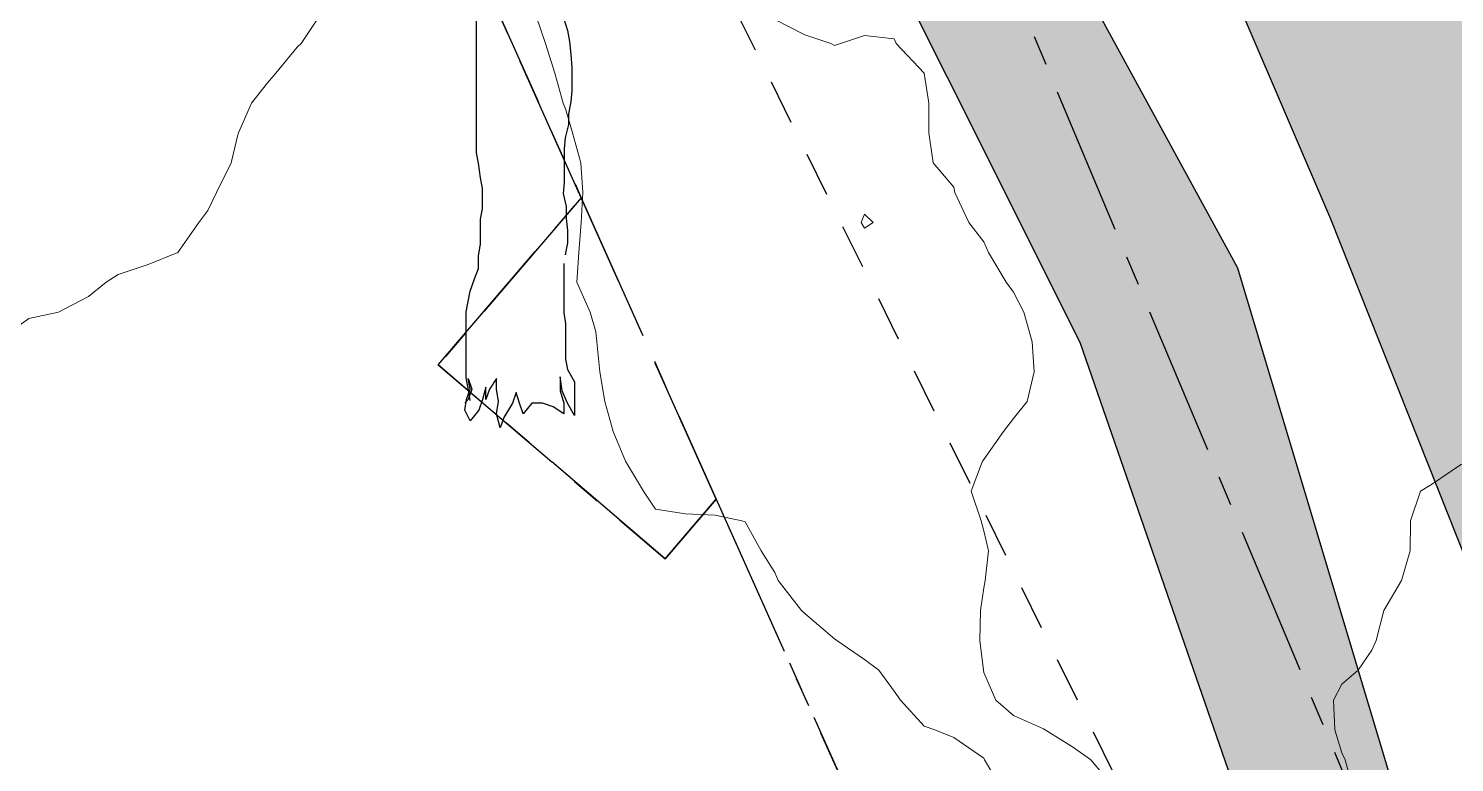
# Model space of a CAD drawing. Header units: centimetres. Extents: x 0 to 642158, y -847 to 649707.
# Drawn here: x 617024.75 to 617048.64, y 620845.7 to 620858 of the extents above; entities that cross this region are included whole.
import ezdxf

# ---------------------------------------------------------------- set-up
doc = ezdxf.new("R2010")
doc.units = ezdxf.units.CM
doc.header["$MEASUREMENT"] = 0
doc.linetypes.add('CENTERX2', pattern=[4, 2.5, -0.5, 0.5, -0.5])
doc.linetypes.add('JIS_02_0.7', pattern=[1.35, 0.75, -0.6])
doc.layers.add('MEV_schema paysager_Ha', color=7, linetype='Continuous', lineweight=25, transparency=0.13)
for name, color, linetype, lineweight in [('MEV_vegetal_V', 7, 'Continuous', 25), ('WAL_parcellaire agricole', 7, 'JIS_02_0.7', 25), ('WAL_topographie 0.5', 253, 'Continuous', 20)]:
    doc.layers.add(name, color=color, linetype=linetype, lineweight=lineweight)
doc.layers.add('SPW_parcellaire cadastral', color=7, linetype='CENTERX2', lineweight=25, true_color=0xff0542)
picture_1 = doc.add_image_def('image2.png', size_in_pixel=(6614, 11023))

# ---------------------------------------------------------------- blocks, each defined once
blk = doc.blocks.new('chataignier')
at = {"layer": 'MEV_vegetal_V'}
for points in [[(-1.534, 0.413), (-1.576, 0.668), (-1.619, 0.88), (-1.619, 2.241), (-1.534, 2.666), (-1.449, 2.921), (-1.364, 3.133), (-1.364, 3.388), (-1.321, 3.644), (-1.321, 4.154), (-1.279, 4.366), (-1.279, 4.791), (-1.321, 5.004), (-1.364, 5.302), (-1.406, 5.514), (-1.406, 8.66)], [(0.399, 8.259), (0.467, 8.034), (0.512, 7.809), (0.535, 7.539), (0.557, 7.268), (0.557, 6.796), (0.535, 6.57), (0.489, 6.323), (0.489, 6.098), (0.422, 5.827), (0.399, 5.602), (0.399, 4.904), (0.377, 4.679), (0.444, 4.409), (0.444, 4.161), (0.467, 3.914), (0.467, 3.666), (0.422, 3.418)], [(0.394, 3.237), (0.394, 2.218), (0.431, 1.999), (0.431, 1.27), (0.467, 1.052), (0.613, 0.797), (0.613, 0.105), (0.467, 0.36), (0.358, 0.615), (0.321, 0.906), (0.321, 0.615), (0.394, 0.36), (0.394, 0.141), (0.176, 0.287), (-0.043, 0.36), (-0.262, 0.36), (-0.444, 0.141), (-0.517, 0.36), (-0.589, 0.578), (-0.662, 0.36), (-0.845, 0.068), (-0.918, -0.15), (-0.99, 0.141), (-0.954, 0.396), (-0.99, 0.651), (-0.99, 0.87), (-1.136, 0.651), (-1.209, 0.433), (-1.209, 0.688), (-1.282, 0.433), (-1.355, 0.214), (-1.537, -0.004), (-1.646, 0.214), (-1.61, 0.433), (-1.537, 0.651), (-1.573, 0.87), (-1.5, 0.651), (-1.573, 0.433), (-1.646, 0.36)]]:
    blk.add_lwpolyline(points, dxfattribs=at)
blk = doc.blocks.new('legende vegetal')
at = {"layer": 'MEV_vegetal_V', "xscale": 0.813380367051966, "yscale": 0.813380367051966, "zscale": 0.813380367051966}
blk.add_blockref('chataignier', (617033.296, 620851.237), dxfattribs=at)

msp = doc.modelspace()

# ---------------------------------------------------------------- hatches: boundary and pattern name
at = {"layer": 'MEV_schema paysager_Ha', "true_color": 0xffffff, "transparency": 33554687}
h = msp.add_hatch(color=7, dxfattribs=at)
h.dxf.hatch_style = 1
h.paths.add_polyline_path([(617076.957, 620775.289), (617077.201, 620777.105), (617077.126, 620779.957), (617075.099, 620784.986), (617072.172, 620790.466), (617067.368, 620798.797), (617064.065, 620804.577), (617056.243, 620818.296), (617050.046, 620830.95), (617047.611, 620836.834), (617045.379, 620844.037), (617042.362, 620852.742), (617037.909, 620861.649), (617028.342, 620880.123), (617020.095, 620896.123), (617010.198, 620916.411), (617002.446, 620933.73), (616993.044, 620956.493), (616983.642, 620978.596), (616973.25, 621002.678), (616968.962, 621012.244), (616965.663, 621021.976), (616955.436, 621040.45), (616945.21, 621059.419), (616940.921, 621068.986), (616935.478, 621077.398), (616927.231, 621088.119), (616919.756, 621098.032), (616908.594, 621115.419), (616899.05, 621136.883), (616888.424, 621173.846), (616877.62, 621211.722), (616864.401, 621250.858), (616862.596, 621274.031), (616860.047, 621301.222), (616858.914, 621326.713), (616859.197, 621346.539), (616860.896, 621376.279), (616861.463, 621404.886), (616860.613, 621429.244), (616859.48, 621444.822), (616854.948, 621465.215), (616849, 621490.706), (616837.671, 621532.058), (616829.74, 621571.711), (616822.943, 621588.705), (616820.394, 621592.954), (616812.463, 621606.549), (616808.781, 621634.306), (616806.798, 621652.15), (616807.931, 621670.56), (616809.064, 621685.289), (616812.18, 621684.156), (616809.914, 621652.433), (616812.18, 621634.873), (616813.879, 621615.896), (616816.995, 621605.7), (616822.943, 621593.52), (616829.174, 621581.341), (616832.006, 621572.561), (616837.954, 621544.521), (616851.266, 621492.689), (616857.498, 621468.614), (616860.896, 621451.903), (616862.879, 621435.758), (616864.295, 621409.984), (616863.729, 621378.545), (616862.029, 621341.724), (616862.313, 621319.632), (616865.428, 621273.181), (616866.561, 621255.621), (616870.995, 621241.549), (616880.863, 621212.431), (616888.067, 621186.88), (616893.901, 621167.537), (616903.21, 621136.7), (616913.794, 621113.645), (616922.701, 621099.354), (616933.688, 621085.113), (616938.674, 621078.225), (616946.15, 621064.154), (616956.913, 621043.761), (616966.26, 621026.766), (616969.942, 621016.853), (616981.555, 620991.079), (616995.15, 620956.807), (617005.346, 620932.732), (617016.676, 620908.941), (617026.306, 620890.247), (617038.202, 620866.455), (617044.999, 620853.993), (617049.248, 620839.831), (617054.346, 620826.519), (617065.959, 620806.409), (617077.565, 620785.227), (617080.472, 620780.563), (617081.622, 620779.211), (617083.041, 620778.332)])
at = {"layer": 'MEV_schema paysager_Ha', "transparency": 33554687}
h = msp.add_hatch(dxfattribs=at)
h.set_pattern_fill('AR-CONC', color=256, angle=180)
h.set_pattern_definition([(230, (-1675.227, 123.2765), (-7.172601826, 0.62752135), [0.75, -8.25]), (175, (-1675.227, 123.2765), (1.387513336, -7.52192134), [0.6, -6.6]), (280.4514445, (-1675.8244, 123.329), (-5.78508847, -6.89439991), [0.63740192, -7.01142112]), (226.1842, (-1675.227, 121.2765), (-10.67241331, 1.65519281), [1.125, -12.375]), (276.6356355, (-1676.116, 121.414), (-9.34661946, -9.74118601), [0.95610342, -10.5171376]), (171.184164, (-1675.227, 121.277), (-9.34661945, -9.741186), [0.9, -9.90000001]), (201, (-1676.227, 121.7765), (-5.96907052, 4.026188907), [0.75, -8.25]), (146, (-1676.227, 121.7765), (-2.43315332, -7.25150045), [0.6, -6.6]), (251.4514447, (-1676.724, 122.112), (-8.40222377, -3.22531153), [0.6374019, -7.01142112]), (217.5, (-1675.2267, 123.2765), (-0.121598553, -3.328938538), [0, -6.52, 0, -6.7, 0, -6.625]), (187.5, (-1675.2267, 123.2765), (-2.630695374, -3.944117119), [0, -3.82, 0, -6.37, 0, -2.525]), (147.5, (-1672.9967, 123.2765), (-5.338224362, 0.225548717), [0, -2.5, 0, -7.8, 0, -10.35]), (137.5, (-1671.9967, 123.2765), (-5.831861693, -1.001049823), [0, -3.25, 0, -5.18, 0, -7.35])])
edge = h.paths.add_edge_path()
edge.add_line((617121.976, 620796.785), (617116.058, 620796.437))
edge.add_line((617116.058, 620796.437), (617105.963, 620797.481))
edge.add_line((617105.963, 620797.481), (617097.26, 620799.569))
edge.add_line((617097.26, 620799.569), (617084.032, 620804.675))
edge.add_line((617084.032, 620804.675), (617074.517, 620808.156))
edge.add_line((617074.517, 620808.156), (617071.268, 620810.361))
edge.add_line((617071.268, 620810.361), (617068.035, 620815.249))
edge.add_line((617068.035, 620815.249), (617064.74, 620822.031))
edge.add_line((617064.74, 620822.031), (617058.58, 620835.061))
edge.add_line((617058.58, 620835.061), (617054.406, 620845.682))
edge.add_line((617054.406, 620845.682), (617050.113, 620855.788))
edge.add_line((617050.113, 620855.788), (617045.999, 620866.351))
edge.add_line((617045.999, 620866.351), (617039.9, 620880.234))
edge.add_line((617039.9, 620880.234), (617033.652, 620896.308))
edge.add_line((617033.652, 620896.308), (617025.229, 620915.529))
edge.add_line((617025.229, 620915.529), (617016.633, 620934.812))
edge.add_line((617016.633, 620934.812), (617010.519, 620947.98))
edge.add_line((617010.519, 620947.98), (617007.218, 620955.828))
edge.add_line((617007.218, 620955.828), (617006.52, 620959.235))
edge.add_line((617006.52, 620959.235), (617008.724, 620965.501))
edge.add_line((617008.724, 620965.501), (617011.045, 620971.651))
edge.add_line((617011.045, 620971.651), (617007.564, 620972.231))
edge.add_line((617007.564, 620972.231), (617005.823, 620968.054))
edge.add_line((617005.823, 620968.054), (617003.516, 620963.511))
edge.add_arc((617021.194, 620957.62), 18.633, 161.5689, 193.1272)
edge.add_line((617003.047, 620953.388), (617005.585, 620947.723))
edge.add_line((617005.585, 620947.723), (617013.167, 620930.996))
edge.add_line((617013.167, 620930.996), (617022.942, 620907.238))
edge.add_line((617022.942, 620907.238), (617027.498, 620897.228))
edge.add_line((617027.498, 620897.228), (617030.865, 620889.78))
edge.add_line((617030.865, 620889.78), (617036.107, 620876.701))
edge.add_line((617036.107, 620876.701), (617043.655, 620861.585))
edge.add_line((617043.655, 620861.585), (617046.557, 620854.81))
edge.add_line((617046.557, 620854.81), (617048.998, 620848.669))
edge.add_line((617048.998, 620848.669), (617052.461, 620839.281))
edge.add_line((617052.461, 620839.281), (617057.299, 620827.332))
edge.add_line((617057.299, 620827.332), (617062.853, 620815.779))
edge.add_line((617062.853, 620815.779), (617071.7, 620800.2))
edge.add_line((617071.7, 620800.2), (617077.519, 620790.622))
edge.add_line((617077.519, 620790.622), (617081.641, 620781.651))
edge.add_line((617081.641, 620781.651), (617084.066, 620779.105))
edge.add_line((617084.066, 620779.105), (617105.15, 620789.126))
edge.add_line((617105.15, 620789.126), (617121.976, 620796.785))

# ---------------------------------------------------------------- linework, layer by layer
for points in [[(616893.901, 621167.537), (616903.21, 621136.7), (616913.794, 621113.645), (616922.701, 621099.354), (616933.688, 621085.113), (616938.674, 621078.225), (616946.15, 621064.154), (616956.913, 621043.761), (616966.26, 621026.766), (616969.942, 621016.853), (616981.555, 620991.079), (616995.15, 620956.807), (617005.346, 620932.732), (617016.676, 620908.941), (617026.306, 620890.247), (617038.202, 620866.455), (617044.999, 620853.993), (617049.248, 620839.831), (617054.346, 620826.519), (617065.959, 620806.409), (617077.565, 620785.227)], [(617072.172, 620790.466), (617067.368, 620798.797), (617064.065, 620804.577), (617056.243, 620818.296), (617050.046, 620830.95), (617047.611, 620836.834), (617045.379, 620844.037), (617042.362, 620852.742), (617037.909, 620861.649), (617028.342, 620880.123), (617020.095, 620896.123), (617010.198, 620916.411), (617002.446, 620933.73), (616993.044, 620956.493)], [(617005.585, 620947.723), (617013.167, 620930.996), (617022.942, 620907.238), (617027.498, 620897.228), (617030.865, 620889.78), (617036.107, 620876.701), (617043.655, 620861.585), (617046.557, 620854.81), (617048.998, 620848.669), (617052.461, 620839.281), (617057.299, 620827.332), (617062.853, 620815.779), (617071.7, 620800.2), (617077.519, 620790.622)]]:
    msp.add_lwpolyline(points)
at = {"layer": 'SPW_parcellaire cadastral'}
for points in [[(617069.693, 620775.462), (617042.312, 620836.61), (617036.267, 620850.114), (617034.006, 620855.163), (617017.558, 620891.904), (616974.006, 620989.185), (616961.91, 621014.447), (616950.392, 621034.719), (616936.965, 621054.591), (616923.841, 621069.865), (616923.568, 621072.35), (616921.936, 621074.869), (616902.276, 621105.214), (616875.163, 621136.929), (616841.151, 621171.07), (616825.651, 621183.795), (616803.88, 621199.445), (616783.079, 621216.904), (616753.119, 621246.609), (616755.27, 621248.854), (616758.203, 621251.915), (616759.547, 621253.317)], [(616890.69, 621210.508), (616901.351, 621171.858), (616917.917, 621128.693), (616934.422, 621099.917), (616956.278, 621063.795), (616966.005, 621047.649), (616972.661, 621033.385), (616986.247, 620994.34), (616997.161, 620964.756), (617007.16, 620943.302), (617040.432, 620860.63), (617055.251, 620825.321), (617059.419, 620816.807), (617066.122, 620806.324), (617073.9, 620794.216)], [(616880.187, 621061.203), (616967.384, 620874.284), (617017.558, 620891.904), (617034.006, 620855.163), (617031.612, 620852.364), (617035.411, 620849.114), (617036.267, 620850.114), (617042.312, 620836.61), (616919.509, 620750.616)], [(617034.006, 620855.163), (617036.267, 620850.114), (617035.411, 620849.114), (617031.612, 620852.364), (617034.006, 620855.163)]]:
    msp.add_lwpolyline(points, dxfattribs=at)
at = {"layer": 'WAL_parcellaire agricole'}
msp.add_lwpolyline([(616881.452, 621057.429), (616882.032, 621056.075), (616966.956, 620874.471), (617019.204, 620893.394), (617054.586, 620821.986), (617070.287, 620792.592)], dxfattribs=at)
at = {"layer": 'WAL_topographie 0.5'}
for points in [[(617029.65, 620858.25), (617029.313, 620857.75), (617029.25, 620857.687), (617028.888, 620857.25), (617028.75, 620857.09), (617028.484, 620856.75), (617028.264, 620856.25), (617028.25, 620856.194), (617028.139, 620855.75), (617027.896, 620855.25), (617027.75, 620854.95), (617027.602, 620854.75), (617027.25, 620854.25), (617027.25, 620854.25), (617026.75, 620854.046), (617026.25, 620853.881), (617026.05, 620853.75), (617025.75, 620853.513), (617025.25, 620853.25), (617025.25, 620853.25), (617024.75, 620853.141), (617024.25, 620852.781)], [(617041.06, 620845.25), (617040.763, 620845.75), (617040.75, 620845.778), (617040.25, 620846.12), (617039.929, 620846.25), (617039.75, 620846.313), (617039.352, 620846.75), (617039.25, 620846.9), (617038.991, 620847.25), (617038.75, 620847.429), (617038.289, 620847.75), (617038.25, 620847.775), (617037.75, 620848.198), (617037.697, 620848.25), (617037.304, 620848.75), (617037.25, 620848.889), (617037.018, 620849.25), (617036.75, 620849.734), (617036.694, 620849.75), (617036.25, 620849.848), (617035.75, 620849.871), (617035.25, 620849.95), (617035.048, 620850.25), (617034.75, 620850.75), (617034.75, 620850.75), (617034.542, 620851.25), (617034.404, 620851.75), (617034.316, 620852.25), (617034.267, 620852.75), (617034.25, 620852.917), (617034.155, 620853.25), (617033.934, 620853.75), (617033.967, 620854.25), (617034.004, 620854.75), (617034.032, 620855.25), (617033.999, 620855.75), (617033.862, 620856.25), (617033.75, 620856.635), (617033.706, 620856.75), (617033.566, 620857.25), (617033.407, 620857.75), (617033.25, 620858.206)], [(617037.25, 620858.15), (617037.75, 620857.896), (617038.188, 620857.75), (617038.25, 620857.714), (617038.35, 620857.75), (617038.75, 620857.883), (617039.25, 620857.827), (617039.282, 620857.75), (617039.75, 620857.25), (617039.75, 620857.25), (617039.829, 620856.75), (617039.831, 620856.25), (617039.904, 620855.75), (617040.25, 620855.341), (617040.266, 620855.25), (617040.5, 620854.75), (617040.75, 620854.429), (617040.829, 620854.25), (617041.125, 620853.75), (617041.25, 620853.581), (617041.418, 620853.25), (617041.561, 620852.75), (617041.591, 620852.25), (617041.474, 620851.75), (617041.25, 620851.464), (617041.082, 620851.25), (617040.75, 620850.777), (617040.73, 620850.75), (617040.541, 620850.25), (617040.705, 620849.75), (617040.75, 620849.583), (617040.828, 620849.25), (617040.771, 620848.75), (617040.75, 620848.631), (617040.693, 620848.25), (617040.682, 620847.75), (617040.744, 620847.25), (617040.75, 620847.212), (617040.95, 620846.75), (617041.25, 620846.493), (617041.75, 620846.268), (617041.778, 620846.25), (617042.25, 620845.952), (617042.545, 620845.75), (617042.75, 620845.5)], [(617038.75, 620854.657), (617038.897, 620854.75), (617038.75, 620854.889), (617038.693, 620854.75), (617038.75, 620854.657)], [(617048.75, 620850.702), (617048.25, 620850.361), (617048.068, 620850.25), (617047.9, 620849.75), (617047.895, 620849.25), (617047.75, 620848.75), (617047.75, 620848.75), (617047.45, 620848.25), (617047.325, 620847.75), (617047.25, 620847.583), (617047.019, 620847.25), (617046.75, 620847.016), (617046.607, 620846.75), (617046.628, 620846.25), (617046.75, 620845.865), (617046.802, 620845.75), (617046.939, 620845.25)]]:
    msp.add_lwpolyline(points, dxfattribs=at)

# ---------------------------------------------------------------- block references
at = {"layer": 'MEV_vegetal_V'}
msp.add_blockref('legende vegetal', (0.098, 0.193), dxfattribs=at)

# ---------------------------------------------------------------- pictures from other files: only their frames are drawn
image = msp.add_image(picture_1, insert=(616830.845, 620745.783), size_in_units=(429.466, 715.756), dxfattribs=dict(brightness=75))
image.dxf.flags = 7

doc.saveas('drawing.dxf')
